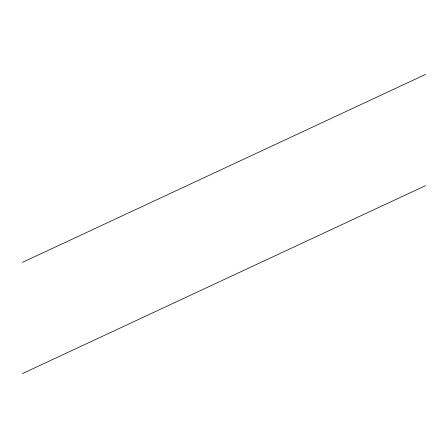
<?xml version="1.0" encoding="UTF-8"?>
<svg xmlns="http://www.w3.org/2000/svg" width="448" height="448" viewBox="0 0 448 448"><rect width="100%" height="100%" fill="white"/><g stroke="black" fill="none" stroke-linecap="round" stroke-linejoin="round"><path stroke-width="0.67" d="M22.4 262.399L425.6 74.385M22.4 373.615L425.6 185.601"/></g></svg>
